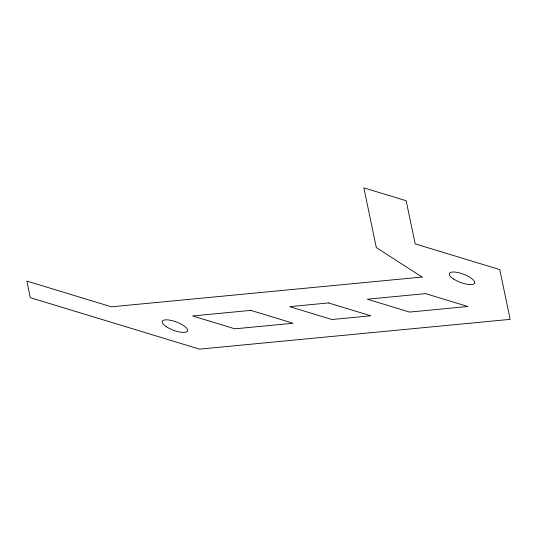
<?xml version="1.0" encoding="UTF-8"?>
<svg xmlns="http://www.w3.org/2000/svg" width="537" height="537" viewBox="0 0 537 537"><rect width="100%" height="100%" fill="white"/><g stroke="black" fill="none" stroke-linecap="round" stroke-linejoin="round"><path stroke-width="0.81" d="M422.089 277.038L111.441 306.815L26.85 281.079L30.314 297.666L199.502 349.137L510.15 319.361L499.752 269.594L415.161 243.865L406.147 200.731L363.851 187.863L376.33 247.584L422.089 277.038M250.819 310.373L192.568 315.957L234.87 328.825L293.115 323.24L250.819 310.373M328.476 302.935L289.651 306.654L331.947 319.522L370.778 315.796L328.476 302.935M425.559 293.632L367.308 299.21L409.61 312.078L467.855 306.493L425.559 293.632M453.725 279.086A13.512 4.377 20.7 0 0 474.486 283.314A13.512 4.377 20.7 0 0 457.672 272.487A13.512 4.377 20.7 0 0 453.725 279.086M166.651 326.899A13.512 4.377 20.7 0 0 187.413 331.128A13.512 4.377 20.7 0 0 170.598 320.307A13.512 4.377 20.7 0 0 166.651 326.899"/></g></svg>
